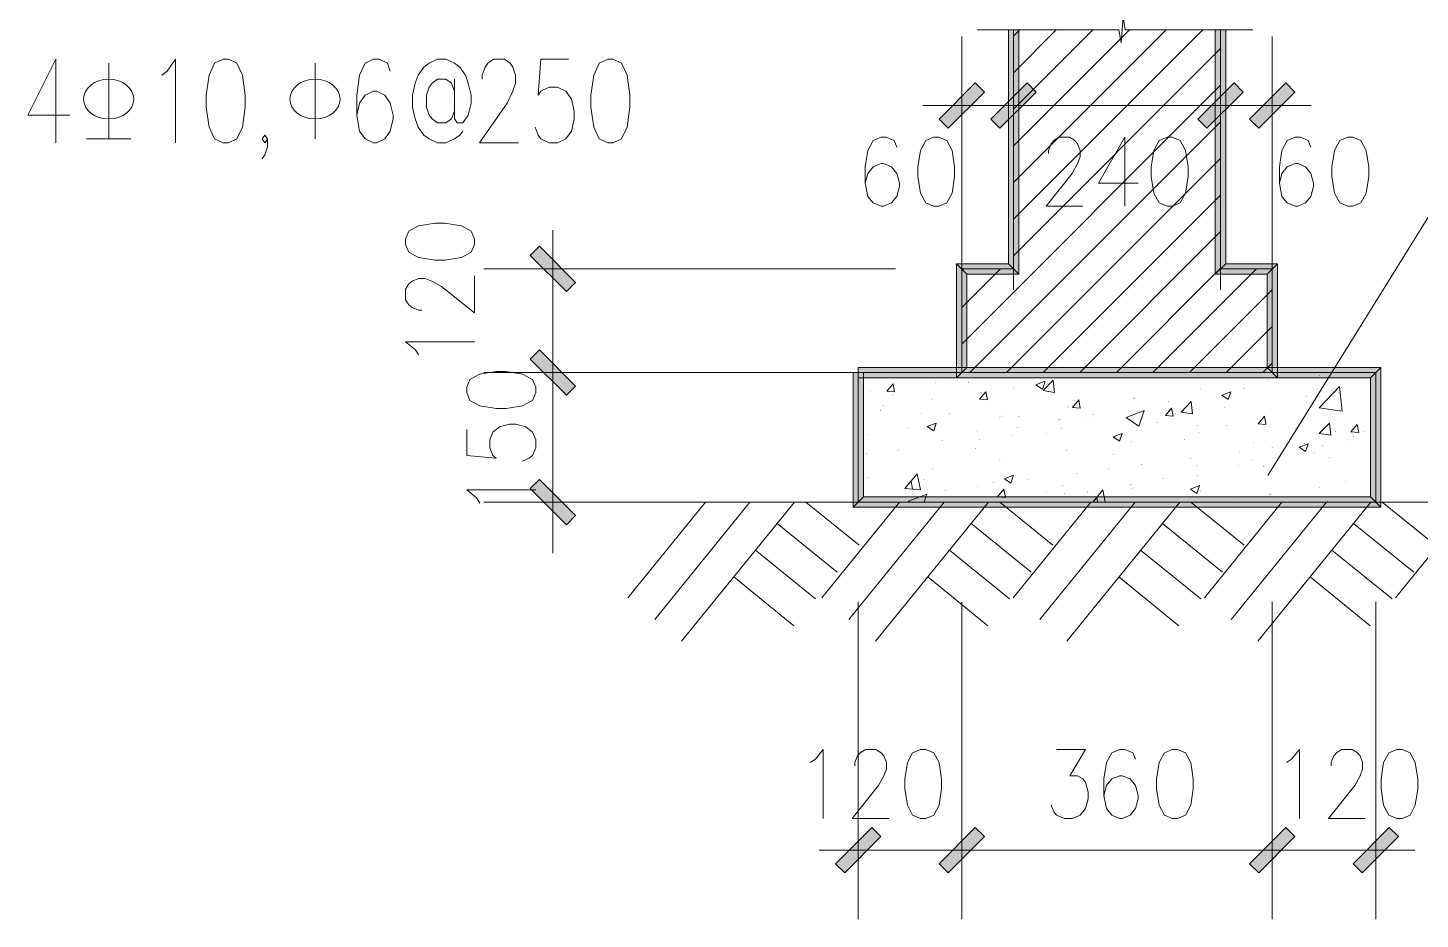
# Model space of a CAD drawing. Header units: millimetres. Extents: x 0 to 414, y 0 to 292.
# Drawn here: x 193.24 to 237.38, y 142.03 to 170.27 of the extents above; entities that cross this region are included whole.
import ezdxf

# ---------------------------------------------------------------- set-up
doc = ezdxf.new("R2010")
doc.units = ezdxf.units.MM

msp = doc.modelspace()

# ---------------------------------------------------------------- hatches: boundary and pattern name
h = msp.add_hatch(color=0)
h.dxf.hatch_style = 2
h.paths.add_polyline_path([(224.324333, 170.21175), (224.652417, 170.21175), (224.652417, 162.468278), (224.324333, 162.799889)])
h = msp.add_hatch(color=0)
h.dxf.hatch_style = 2
h.paths.add_polyline_path([(231.217611, 162.799889), (230.886, 162.468278), (230.886, 170.21175), (231.217611, 170.21175)])
h = msp.add_hatch(color=0)
h.dxf.hatch_style = 2
h.paths.add_polyline_path([(223.276583, 168.532528), (223.565861, 168.239722), (222.415806, 167.093194), (222.126528, 167.382472)])
h = msp.add_hatch(color=0)
h.dxf.hatch_style = 2
h.paths.add_polyline_path([(224.917, 168.532528), (225.206278, 168.239722), (224.056222, 167.093194), (223.766944, 167.382472)])
h = msp.add_hatch(color=0)
h.dxf.hatch_style = 2
h.paths.add_polyline_path([(224.056222, 167.093194), (223.766944, 167.382472), (224.917, 168.532528), (225.206278, 168.239722)])
h = msp.add_hatch(color=0)
h.dxf.hatch_style = 2
h.paths.add_polyline_path([(230.621417, 167.093194), (230.332139, 167.382472), (231.482194, 168.532528), (231.771472, 168.239722)])
h = msp.add_hatch(color=0)
h.dxf.hatch_style = 2
h.paths.add_polyline_path([(231.482194, 168.532528), (231.771472, 168.239722), (230.621417, 167.093194), (230.332139, 167.382472)])
h = msp.add_hatch(color=0)
h.dxf.hatch_style = 2
h.paths.add_polyline_path([(232.265361, 167.093194), (231.972556, 167.382472), (233.122611, 168.532528), (233.411889, 168.239722)])
h = msp.add_hatch(color=0)
h.dxf.hatch_style = 2
h.paths.add_polyline_path([(210.604806, 162.203694), (210.315528, 161.914417), (209.165472, 163.064472), (209.458278, 163.35375)])
h = msp.add_hatch(color=0)
h.dxf.hatch_style = 2
h.paths.add_polyline_path([(224.324333, 162.799889), (224.652417, 162.468278), (223.008472, 162.468278), (222.680389, 162.799889)])
h = msp.add_hatch(color=0)
h.dxf.hatch_style = 2
h.paths.add_polyline_path([(222.680389, 162.799889), (223.008472, 162.468278), (223.008472, 159.515528), (222.680389, 159.187444)])
h = msp.add_hatch(color=0)
h.dxf.hatch_style = 2
h.paths.add_polyline_path([(232.858028, 162.799889), (232.529944, 162.468278), (230.886, 162.468278), (231.217611, 162.799889)])
h = msp.add_hatch(color=0)
h.dxf.hatch_style = 2
h.paths.add_polyline_path([(232.858028, 159.187444), (232.529944, 159.515528), (232.529944, 162.468278), (232.858028, 162.799889)])
h = msp.add_hatch(color=0)
h.dxf.hatch_style = 2
h.paths.add_polyline_path([(209.165472, 159.780111), (209.458278, 160.069389), (210.604806, 158.922861), (210.315528, 158.633583)])
h = msp.add_hatch(color=0)
h.dxf.hatch_style = 2
h.paths.add_polyline_path([(209.165472, 159.780111), (209.458278, 160.069389), (210.604806, 158.922861), (210.315528, 158.633583)])
h = msp.add_hatch(color=0)
h.dxf.hatch_style = 2
h.paths.add_polyline_path([(219.561833, 159.187444), (219.561833, 159.515528), (236.138861, 159.515528), (235.810778, 159.187444)])
h = msp.add_hatch(color=0)
h.dxf.hatch_style = 2
h.paths.add_polyline_path([(222.680389, 159.187444), (223.008472, 159.515528), (232.529944, 159.515528), (232.858028, 159.187444)])
h = msp.add_hatch(color=0)
h.dxf.hatch_style = 2
h.paths.add_polyline_path([(235.810778, 159.187444), (236.138861, 159.515528), (236.138861, 155.084639), (235.810778, 155.412722)])
h = msp.add_hatch(color=0)
h.dxf.hatch_style = 2
h.paths.add_polyline_path([(219.727639, 155.412722), (219.399556, 155.084639), (219.399556, 159.35325), (219.727639, 159.35325)])
h = msp.add_hatch(color=0)
h.dxf.hatch_style = 2
h.paths.add_polyline_path([(222.02775, 159.015642), (222.014697, 159.028694), (222.02775, 159.041747), (222.040803, 159.028694)])
h = msp.add_hatch(color=0)
h.dxf.hatch_style = 2
h.paths.add_polyline_path([(223.050806, 159.033281), (223.037753, 159.046333), (223.050806, 159.059386), (223.063858, 159.046333)])
h = msp.add_hatch(color=0)
h.dxf.hatch_style = 2
h.paths.add_polyline_path([(224.158528, 159.322558), (224.145475, 159.335611), (224.158528, 159.348664), (224.171581, 159.335611)])
h = msp.add_hatch(color=0)
h.dxf.hatch_style = 2
h.paths.add_polyline_path([(225.523778, 158.973308), (225.510725, 158.986361), (225.523778, 158.999414), (225.536831, 158.986361)])
h = msp.add_hatch(color=0)
h.dxf.hatch_style = 2
h.paths.add_polyline_path([(227.079528, 159.177919), (227.066475, 159.190972), (227.079528, 159.204025), (227.092581, 159.190972)])
h = msp.add_hatch(color=0)
h.dxf.hatch_style = 2
h.paths.add_polyline_path([(232.522889, 159.107364), (232.509836, 159.120417), (232.522889, 159.133469), (232.535942, 159.120417)])
h = msp.add_hatch(color=0)
h.dxf.hatch_style = 2
h.paths.add_polyline_path([(232.522889, 159.107364), (232.509836, 159.120417), (232.522889, 159.133469), (232.535942, 159.120417)])
h = msp.add_hatch(color=0)
h.dxf.hatch_style = 2
h.paths.add_polyline_path([(234.191528, 159.241419), (234.178475, 159.254472), (234.191528, 159.267525), (234.204581, 159.254472)])
h = msp.add_hatch(color=0)
h.dxf.hatch_style = 2
h.paths.add_polyline_path([(219.953417, 158.754586), (219.940364, 158.767639), (219.953417, 158.780692), (219.966469, 158.767639)])
h = msp.add_hatch(color=0)
h.dxf.hatch_style = 2
h.paths.add_polyline_path([(220.658972, 158.624058), (220.645919, 158.637111), (220.658972, 158.650164), (220.672025, 158.637111)])
h = msp.add_hatch(color=0)
h.dxf.hatch_style = 2
h.paths.add_polyline_path([(221.907806, 158.497058), (221.894753, 158.510111), (221.907806, 158.523164), (221.920858, 158.510111)])
h = msp.add_hatch(color=0)
h.dxf.hatch_style = 2
h.paths.add_polyline_path([(223.460028, 158.701669), (223.446975, 158.714722), (223.460028, 158.727775), (223.473081, 158.714722)])
h = msp.add_hatch(color=0)
h.dxf.hatch_style = 2
h.paths.add_polyline_path([(224.497194, 158.839253), (224.484142, 158.852306), (224.497194, 158.865358), (224.510247, 158.852306)])
h = msp.add_hatch(color=0)
h.dxf.hatch_style = 2
h.paths.add_polyline_path([(228.286028, 158.507642), (228.272975, 158.520694), (228.286028, 158.533747), (228.299081, 158.520694)])
h = msp.add_hatch(color=0)
h.dxf.hatch_style = 2
h.paths.add_polyline_path([(228.310722, 158.528808), (228.297669, 158.541861), (228.310722, 158.554914), (228.323775, 158.541861)])
h = msp.add_hatch(color=0)
h.dxf.hatch_style = 2
h.paths.add_polyline_path([(230.416806, 158.818086), (230.403753, 158.831139), (230.416806, 158.844192), (230.429858, 158.831139)])
h = msp.add_hatch(color=0)
h.dxf.hatch_style = 2
h.paths.add_polyline_path([(231.796167, 158.828669), (231.783114, 158.841722), (231.796167, 158.854775), (231.809219, 158.841722)])
h = msp.add_hatch(color=0)
h.dxf.hatch_style = 2
h.paths.add_polyline_path([(233.764667, 158.581725), (233.751614, 158.594778), (233.764667, 158.607831), (233.777719, 158.594778)])
h = msp.add_hatch(color=0)
h.dxf.hatch_style = 2
h.paths.add_polyline_path([(234.79125, 158.719308), (234.778197, 158.732361), (234.79125, 158.745414), (234.804303, 158.732361)])
h = msp.add_hatch(color=0)
h.dxf.hatch_style = 2
h.paths.add_polyline_path([(220.277972, 158.130169), (220.264919, 158.143222), (220.277972, 158.156275), (220.291025, 158.143222)])
h = msp.add_hatch(color=0)
h.dxf.hatch_style = 2
h.paths.add_polyline_path([(220.352056, 158.292447), (220.339003, 158.3055), (220.352056, 158.318553), (220.365108, 158.3055)])
h = msp.add_hatch(color=0)
h.dxf.hatch_style = 2
h.paths.add_polyline_path([(220.352056, 158.292447), (220.339003, 158.3055), (220.352056, 158.318553), (220.365108, 158.3055)])
h = msp.add_hatch(color=0)
h.dxf.hatch_style = 2
h.paths.add_polyline_path([(221.555028, 158.038447), (221.541975, 158.0515), (221.555028, 158.064553), (221.568081, 158.0515)])
h = msp.add_hatch(color=0)
h.dxf.hatch_style = 2
h.paths.add_polyline_path([(222.468722, 158.038447), (222.455669, 158.0515), (222.468722, 158.064553), (222.481775, 158.0515)])
h = msp.add_hatch(color=0)
h.dxf.hatch_style = 2
h.paths.add_polyline_path([(226.215222, 158.246586), (226.202169, 158.259639), (226.215222, 158.272692), (226.228275, 158.259639)])
h = msp.add_hatch(color=0)
h.dxf.hatch_style = 2
h.paths.add_polyline_path([(227.0125, 158.006697), (226.999447, 158.01975), (227.0125, 158.032803), (227.025553, 158.01975)])
h = msp.add_hatch(color=0)
h.dxf.hatch_style = 2
h.paths.add_polyline_path([(229.404333, 158.419447), (229.391281, 158.4325), (229.404333, 158.445553), (229.417386, 158.4325)])
h = msp.add_hatch(color=0)
h.dxf.hatch_style = 2
h.paths.add_polyline_path([(229.619528, 158.038447), (229.606475, 158.0515), (229.619528, 158.064553), (229.632581, 158.0515)])
h = msp.add_hatch(color=0)
h.dxf.hatch_style = 2
h.paths.add_polyline_path([(231.17175, 158.243058), (231.158697, 158.256111), (231.17175, 158.269164), (231.184803, 158.256111)])
h = msp.add_hatch(color=0)
h.dxf.hatch_style = 2
h.paths.add_polyline_path([(221.145806, 157.579836), (221.132753, 157.592889), (221.145806, 157.605942), (221.158858, 157.592889)])
h = msp.add_hatch(color=0)
h.dxf.hatch_style = 2
h.paths.add_polyline_path([(221.974833, 157.650392), (221.961781, 157.663444), (221.974833, 157.676497), (221.987886, 157.663444)])
h = msp.add_hatch(color=0)
h.dxf.hatch_style = 2
h.paths.add_polyline_path([(224.049167, 157.911447), (224.036114, 157.9245), (224.049167, 157.937553), (224.062219, 157.9245)])
h = msp.add_hatch(color=0)
h.dxf.hatch_style = 2
h.paths.add_polyline_path([(224.109139, 157.957308), (224.096086, 157.970361), (224.109139, 157.983414), (224.122192, 157.970361)])
h = msp.add_hatch(color=0)
h.dxf.hatch_style = 2
h.paths.add_polyline_path([(224.617139, 157.597475), (224.604086, 157.610528), (224.617139, 157.623581), (224.630192, 157.610528)])
h = msp.add_hatch(color=0)
h.dxf.hatch_style = 2
h.paths.add_polyline_path([(224.659472, 157.946725), (224.646419, 157.959778), (224.659472, 157.972831), (224.672525, 157.959778)])
h = msp.add_hatch(color=0)
h.dxf.hatch_style = 2
h.paths.add_polyline_path([(225.936528, 157.851475), (225.923475, 157.864528), (225.936528, 157.877581), (225.949581, 157.864528)])
h = msp.add_hatch(color=0)
h.dxf.hatch_style = 2
h.paths.add_polyline_path([(226.850222, 157.851475), (226.837169, 157.864528), (226.850222, 157.877581), (226.863275, 157.864528)])
h = msp.add_hatch(color=0)
h.dxf.hatch_style = 2
h.paths.add_polyline_path([(228.589417, 157.900864), (228.576364, 157.913917), (228.589417, 157.926969), (228.602469, 157.913917)])
h = msp.add_hatch(color=0)
h.dxf.hatch_style = 2
h.paths.add_polyline_path([(229.040972, 157.759753), (229.027919, 157.772806), (229.040972, 157.785858), (229.054025, 157.772806)])
h = msp.add_hatch(color=0)
h.dxf.hatch_style = 2
h.paths.add_polyline_path([(230.3145, 157.668031), (230.301447, 157.681083), (230.3145, 157.694136), (230.327553, 157.681083)])
h = msp.add_hatch(color=0)
h.dxf.hatch_style = 2
h.paths.add_polyline_path([(231.231722, 157.668031), (231.218669, 157.681083), (231.231722, 157.694136), (231.244775, 157.681083)])
h = msp.add_hatch(color=0)
h.dxf.hatch_style = 2
h.paths.add_polyline_path([(232.4735, 157.738586), (232.460447, 157.751639), (232.4735, 157.764692), (232.486553, 157.751639)])
h = msp.add_hatch(color=0)
h.dxf.hatch_style = 2
h.paths.add_polyline_path([(233.422472, 157.576308), (233.409419, 157.589361), (233.422472, 157.602414), (233.435525, 157.589361)])
h = msp.add_hatch(color=0)
h.dxf.hatch_style = 2
h.paths.add_polyline_path([(234.547833, 158.003169), (234.534781, 158.016222), (234.547833, 158.029275), (234.560886, 158.016222)])
h = msp.add_hatch(color=0)
h.dxf.hatch_style = 2
h.paths.add_polyline_path([(219.904028, 157.385808), (219.890975, 157.398861), (219.904028, 157.411914), (219.917081, 157.398861)])
h = msp.add_hatch(color=0)
h.dxf.hatch_style = 2
h.paths.add_polyline_path([(219.904028, 157.385808), (219.890975, 157.398861), (219.904028, 157.411914), (219.917081, 157.398861)])
h = msp.add_hatch(color=0)
h.dxf.hatch_style = 2
h.paths.add_polyline_path([(222.225306, 157.188253), (222.212253, 157.201306), (222.225306, 157.214358), (222.238358, 157.201306)])
h = msp.add_hatch(color=0)
h.dxf.hatch_style = 2
h.paths.add_polyline_path([(223.333028, 157.488114), (223.319975, 157.501167), (223.333028, 157.514219), (223.346081, 157.501167)])
h = msp.add_hatch(color=0)
h.dxf.hatch_style = 2
h.paths.add_polyline_path([(223.417694, 157.220003), (223.404642, 157.233056), (223.417694, 157.246108), (223.430747, 157.233056)])
h = msp.add_hatch(color=0)
h.dxf.hatch_style = 2
h.paths.add_polyline_path([(224.444278, 157.357586), (224.431225, 157.370639), (224.444278, 157.383692), (224.457331, 157.370639)])
h = msp.add_hatch(color=0)
h.dxf.hatch_style = 2
h.paths.add_polyline_path([(225.523778, 157.392864), (225.510725, 157.405917), (225.523778, 157.418969), (225.536831, 157.405917)])
h = msp.add_hatch(color=0)
h.dxf.hatch_style = 2
h.paths.add_polyline_path([(226.000028, 157.562197), (225.986975, 157.57525), (226.000028, 157.588303), (226.013081, 157.57525)])
h = msp.add_hatch(color=0)
h.dxf.hatch_style = 2
h.paths.add_polyline_path([(227.714528, 157.301142), (227.701475, 157.314194), (227.714528, 157.327247), (227.727581, 157.314194)])
h = msp.add_hatch(color=0)
h.dxf.hatch_style = 2
h.paths.add_polyline_path([(228.236639, 157.142392), (228.223586, 157.155444), (228.236639, 157.168497), (228.249692, 157.155444)])
h = msp.add_hatch(color=0)
h.dxf.hatch_style = 2
h.paths.add_polyline_path([(229.905278, 157.209419), (229.892225, 157.222472), (229.905278, 157.235525), (229.918331, 157.222472)])
h = msp.add_hatch(color=0)
h.dxf.hatch_style = 2
h.paths.add_polyline_path([(230.367417, 157.449308), (230.354364, 157.462361), (230.367417, 157.475414), (230.380469, 157.462361)])
h = msp.add_hatch(color=0)
h.dxf.hatch_style = 2
h.paths.add_polyline_path([(234.696, 157.481058), (234.682947, 157.494111), (234.696, 157.507164), (234.709053, 157.494111)])
h = msp.add_hatch(color=0)
h.dxf.hatch_style = 2
h.paths.add_polyline_path([(235.087583, 157.202364), (235.074531, 157.215417), (235.087583, 157.228469), (235.100636, 157.215417)])
h = msp.add_hatch(color=0)
h.dxf.hatch_style = 2
h.paths.add_polyline_path([(235.263972, 157.304669), (235.250919, 157.317722), (235.263972, 157.330775), (235.277025, 157.317722)])
h = msp.add_hatch(color=0)
h.dxf.hatch_style = 2
h.paths.add_polyline_path([(235.609694, 157.481058), (235.596642, 157.494111), (235.609694, 157.507164), (235.622747, 157.494111)])
h = msp.add_hatch(color=0)
h.dxf.hatch_style = 2
h.paths.add_polyline_path([(219.833472, 156.775503), (219.820419, 156.788556), (219.833472, 156.801608), (219.846525, 156.788556)])
h = msp.add_hatch(color=0)
h.dxf.hatch_style = 2
h.paths.add_polyline_path([(220.828306, 156.881336), (220.815253, 156.894389), (220.828306, 156.907442), (220.841358, 156.894389)])
h = msp.add_hatch(color=0)
h.dxf.hatch_style = 2
h.paths.add_polyline_path([(223.283639, 156.934253), (223.270586, 156.947306), (223.283639, 156.960358), (223.296692, 156.947306)])
h = msp.add_hatch(color=0)
h.dxf.hatch_style = 2
h.paths.add_polyline_path([(226.165833, 156.881336), (226.152781, 156.894389), (226.165833, 156.907442), (226.178886, 156.894389)])
h = msp.add_hatch(color=0)
h.dxf.hatch_style = 2
h.paths.add_polyline_path([(227.665139, 156.750808), (227.652086, 156.763861), (227.665139, 156.776914), (227.678192, 156.763861)])
h = msp.add_hatch(color=0)
h.dxf.hatch_style = 2
h.paths.add_polyline_path([(231.648, 156.828419), (231.634947, 156.841472), (231.648, 156.854525), (231.661053, 156.841472)])
h = msp.add_hatch(color=0)
h.dxf.hatch_style = 2
h.paths.add_polyline_path([(232.096028, 157.117697), (232.082975, 157.13075), (232.096028, 157.143803), (232.109081, 157.13075)])
h = msp.add_hatch(color=0)
h.dxf.hatch_style = 2
h.paths.add_polyline_path([(232.685167, 156.966003), (232.672114, 156.979056), (232.685167, 156.992108), (232.698219, 156.979056)])
h = msp.add_hatch(color=0)
h.dxf.hatch_style = 2
h.paths.add_polyline_path([(233.71175, 157.100058), (233.698697, 157.113111), (233.71175, 157.126164), (233.724803, 157.113111)])
h = msp.add_hatch(color=0)
h.dxf.hatch_style = 2
h.paths.add_polyline_path([(234.018667, 156.793142), (234.005614, 156.806194), (234.018667, 156.819247), (234.031719, 156.806194)])
h = msp.add_hatch(color=0)
h.dxf.hatch_style = 2
h.paths.add_polyline_path([(234.286778, 157.022447), (234.273725, 157.0355), (234.286778, 157.048553), (234.299831, 157.0355)])
h = msp.add_hatch(color=0)
h.dxf.hatch_style = 2
h.paths.add_polyline_path([(221.925444, 156.285142), (221.912392, 156.298194), (221.925444, 156.311247), (221.938497, 156.298194)])
h = msp.add_hatch(color=0)
h.dxf.hatch_style = 2
h.paths.add_polyline_path([(224.056222, 156.592058), (224.043169, 156.605111), (224.056222, 156.618164), (224.069275, 156.605111)])
h = msp.add_hatch(color=0)
h.dxf.hatch_style = 2
h.paths.add_polyline_path([(227.509917, 156.285142), (227.496864, 156.298194), (227.509917, 156.311247), (227.522969, 156.298194)])
h = msp.add_hatch(color=0)
h.dxf.hatch_style = 2
h.paths.add_polyline_path([(228.540028, 156.419197), (228.526975, 156.43225), (228.540028, 156.445303), (228.553081, 156.43225)])
h = msp.add_hatch(color=0)
h.dxf.hatch_style = 2
h.paths.add_polyline_path([(228.540028, 156.419197), (228.526975, 156.43225), (228.540028, 156.445303), (228.553081, 156.43225)])
h = msp.add_hatch(color=0)
h.dxf.hatch_style = 2
h.paths.add_polyline_path([(230.09225, 156.623808), (230.079197, 156.636861), (230.09225, 156.649914), (230.105303, 156.636861)])
h = msp.add_hatch(color=0)
h.dxf.hatch_style = 2
h.paths.add_polyline_path([(230.303917, 156.380392), (230.290864, 156.393444), (230.303917, 156.406497), (230.316969, 156.393444)])
h = msp.add_hatch(color=0)
h.dxf.hatch_style = 2
h.paths.add_polyline_path([(231.626833, 156.380392), (231.613781, 156.393444), (231.626833, 156.406497), (231.639886, 156.393444)])
h = msp.add_hatch(color=0)
h.dxf.hatch_style = 2
h.paths.add_polyline_path([(232.046639, 156.563836), (232.033586, 156.576889), (232.046639, 156.589942), (232.059692, 156.576889)])
h = msp.add_hatch(color=0)
h.dxf.hatch_style = 2
h.paths.add_polyline_path([(232.424111, 156.373336), (232.411058, 156.386389), (232.424111, 156.399442), (232.437164, 156.386389)])
h = msp.add_hatch(color=0)
h.dxf.hatch_style = 2
h.paths.add_polyline_path([(232.424111, 156.373336), (232.411058, 156.386389), (232.424111, 156.399442), (232.437164, 156.386389)])
h = msp.add_hatch(color=0)
h.dxf.hatch_style = 2
h.paths.add_polyline_path([(234.498444, 156.637919), (234.485392, 156.650972), (234.498444, 156.664025), (234.511497, 156.650972)])
h = msp.add_hatch(color=0)
h.dxf.hatch_style = 2
h.paths.add_polyline_path([(210.604806, 154.820056), (210.315528, 154.52725), (209.165472, 155.677306), (209.458278, 155.966583)])
h = msp.add_hatch(color=0)
h.dxf.hatch_style = 2
h.paths.add_polyline_path([(219.854639, 156.020558), (219.841586, 156.033611), (219.854639, 156.046664), (219.867692, 156.033611)])
h = msp.add_hatch(color=0)
h.dxf.hatch_style = 2
h.paths.add_polyline_path([(221.653806, 155.953531), (221.640753, 155.966583), (221.653806, 155.979636), (221.666858, 155.966583)])
h = msp.add_hatch(color=0)
h.dxf.hatch_style = 2
h.paths.add_polyline_path([(223.844556, 155.858281), (223.831503, 155.871333), (223.844556, 155.884386), (223.857608, 155.871333)])
h = msp.add_hatch(color=0)
h.dxf.hatch_style = 2
h.paths.add_polyline_path([(224.920528, 155.942947), (224.907475, 155.956), (224.920528, 155.969053), (224.933581, 155.956)])
h = msp.add_hatch(color=0)
h.dxf.hatch_style = 2
h.paths.add_polyline_path([(226.483333, 156.147558), (226.470281, 156.160611), (226.483333, 156.173664), (226.496386, 156.160611)])
h = msp.add_hatch(color=0)
h.dxf.hatch_style = 2
h.paths.add_polyline_path([(229.235, 155.971169), (229.221947, 155.984222), (229.235, 155.997275), (229.248053, 155.984222)])
h = msp.add_hatch(color=0)
h.dxf.hatch_style = 2
h.paths.add_polyline_path([(230.318028, 156.084058), (230.304975, 156.097111), (230.318028, 156.110164), (230.331081, 156.097111)])
h = msp.add_hatch(color=0)
h.dxf.hatch_style = 2
h.paths.add_polyline_path([(235.002917, 155.890031), (234.989864, 155.903083), (235.002917, 155.916136), (235.015969, 155.903083)])
h = msp.add_hatch(color=0)
h.dxf.hatch_style = 2
h.paths.add_polyline_path([(235.810778, 155.412722), (236.138861, 155.084639), (219.399556, 155.084639), (219.727639, 155.412722)])
h = msp.add_hatch(color=0)
h.dxf.hatch_style = 2
h.paths.add_polyline_path([(221.301028, 155.466697), (221.287975, 155.47975), (221.301028, 155.492803), (221.314081, 155.47975)])
h = msp.add_hatch(color=0)
h.dxf.hatch_style = 2
h.paths.add_polyline_path([(222.338194, 155.604281), (222.325142, 155.617333), (222.338194, 155.630386), (222.351247, 155.617333)])
h = msp.add_hatch(color=0)
h.dxf.hatch_style = 2
h.paths.add_polyline_path([(223.364778, 155.738336), (223.351725, 155.751389), (223.364778, 155.764442), (223.377831, 155.751389)])
h = msp.add_hatch(color=0)
h.dxf.hatch_style = 2
h.paths.add_polyline_path([(225.516722, 155.558419), (225.503669, 155.571472), (225.516722, 155.584525), (225.529775, 155.571472)])
h = msp.add_hatch(color=0)
h.dxf.hatch_style = 2
h.paths.add_polyline_path([(226.035306, 155.766558), (226.022253, 155.779611), (226.035306, 155.792664), (226.048358, 155.779611)])
h = msp.add_hatch(color=0)
h.dxf.hatch_style = 2
h.paths.add_polyline_path([(226.112917, 155.516086), (226.099864, 155.529139), (226.112917, 155.542192), (226.125969, 155.529139)])
h = msp.add_hatch(color=0)
h.dxf.hatch_style = 2
h.paths.add_polyline_path([(226.843167, 155.558419), (226.830114, 155.571472), (226.843167, 155.584525), (226.856219, 155.571472)])
h = msp.add_hatch(color=0)
h.dxf.hatch_style = 2
h.paths.add_polyline_path([(228.18725, 155.777142), (228.174197, 155.790194), (228.18725, 155.803247), (228.200303, 155.790194)])
h = msp.add_hatch(color=0)
h.dxf.hatch_style = 2
h.paths.add_polyline_path([(228.211944, 155.794781), (228.198892, 155.807833), (228.211944, 155.820886), (228.224997, 155.807833)])
h = msp.add_hatch(color=0)
h.dxf.hatch_style = 2
h.paths.add_polyline_path([(228.222528, 155.674836), (228.209475, 155.687889), (228.222528, 155.700942), (228.235581, 155.687889)])
h = msp.add_hatch(color=0)
h.dxf.hatch_style = 2
h.paths.add_polyline_path([(230.413278, 155.583114), (230.400225, 155.596167), (230.413278, 155.609219), (230.426331, 155.596167)])
h = msp.add_hatch(color=0)
h.dxf.hatch_style = 2
h.paths.add_polyline_path([(232.604028, 155.487864), (232.590975, 155.500917), (232.604028, 155.513969), (232.617081, 155.500917)])
h = msp.add_hatch(color=0)
h.dxf.hatch_style = 2
h.paths.add_polyline_path([(232.611083, 155.480808), (232.598031, 155.493861), (232.611083, 155.506914), (232.624136, 155.493861)])
h = msp.add_hatch(color=0)
h.dxf.hatch_style = 2
h.paths.add_polyline_path([(232.63225, 155.480808), (232.619197, 155.493861), (232.63225, 155.506914), (232.645303, 155.493861)])
h = msp.add_hatch(color=0)
h.dxf.hatch_style = 2
h.paths.add_polyline_path([(234.184472, 155.685419), (234.171419, 155.698472), (234.184472, 155.711525), (234.197525, 155.698472)])
h = msp.add_hatch(color=0)
h.dxf.hatch_style = 2
h.paths.add_polyline_path([(234.794778, 155.396142), (234.781725, 155.409194), (234.794778, 155.422247), (234.807831, 155.409194)])
h = msp.add_hatch(color=0)
h.dxf.hatch_style = 2
h.paths.add_polyline_path([(219.748806, 155.262086), (219.735753, 155.275139), (219.748806, 155.288192), (219.761858, 155.275139)])
h = msp.add_hatch(color=0)
h.dxf.hatch_style = 2
h.paths.add_polyline_path([(231.605667, 155.346753), (231.592614, 155.359806), (231.605667, 155.372858), (231.618719, 155.359806)])
h = msp.add_hatch(color=0)
h.dxf.hatch_style = 2
h.paths.add_polyline_path([(234.449056, 155.269142), (234.436003, 155.282194), (234.449056, 155.295247), (234.462108, 155.282194)])
h = msp.add_hatch(color=0)
h.dxf.hatch_style = 2
h.paths.add_polyline_path([(219.992222, 144.93875), (220.2815, 144.649472), (219.134972, 143.499417), (218.842167, 143.788694)])
h = msp.add_hatch(color=0)
h.dxf.hatch_style = 2
h.paths.add_polyline_path([(223.276583, 144.93875), (223.565861, 144.649472), (222.415806, 143.499417), (222.126528, 143.788694)])
h = msp.add_hatch(color=0)
h.dxf.hatch_style = 2
h.paths.add_polyline_path([(222.415806, 143.499417), (222.126528, 143.788694), (223.276583, 144.93875), (223.565861, 144.649472)])
h = msp.add_hatch(color=0)
h.dxf.hatch_style = 2
h.paths.add_polyline_path([(232.265361, 143.499417), (231.972556, 143.788694), (233.122611, 144.93875), (233.411889, 144.649472)])
h = msp.add_hatch(color=0)
h.dxf.hatch_style = 2
h.paths.add_polyline_path([(233.122611, 144.93875), (233.411889, 144.649472), (232.265361, 143.499417), (231.972556, 143.788694)])
h = msp.add_hatch(color=0)
h.dxf.hatch_style = 2
h.paths.add_polyline_path([(235.546194, 143.499417), (235.256917, 143.788694), (236.403444, 144.93875), (236.69625, 144.649472)])

# ---------------------------------------------------------------- linework, layer by layer
at = {"color": 0, "lineweight": 0}
for points in [[(232.074861, 170.21175), (228.032028, 170.21175), (227.965, 170.6245), (227.897972, 169.802528), (227.827417, 170.21175), (223.350667, 170.21175)], [(222.846194, 161.967333), (222.846194, 170.000083)], [(224.486611, 170.21175), (224.486611, 162.634083)], [(224.486611, 164.211), (230.487361, 170.21175)], [(224.486611, 165.371639), (229.326722, 170.21175)], [(224.486611, 166.532278), (228.166083, 170.21175)], [(224.486611, 167.692917), (227.005444, 170.21175)], [(224.486611, 168.853556), (225.844806, 170.21175)], [(224.486611, 170.014194), (224.684167, 170.21175)], [(224.486611, 161.967333), (224.486611, 170.000083)], [(224.486611, 161.967333), (224.486611, 170.000083)], [(231.051806, 170.21175), (231.051806, 162.634083)], [(231.051806, 161.967333), (231.051806, 170.000083)], [(231.051806, 161.967333), (231.051806, 170.000083)], [(232.692222, 161.967333), (232.692222, 170.000083)], [(224.486611, 163.050361), (231.051806, 169.615556)], [(194.123028, 169.276889), (193.237556, 167.509472), (194.564, 167.509472)], [(194.123028, 169.276889), (194.123028, 166.627528)], [(195.80225, 169.153417), (195.80225, 166.754528)], [(197.481472, 168.772417), (197.657861, 168.899417), (197.922444, 169.276889), (197.922444, 166.627528)], [(202.34275, 169.153417), (202.34275, 166.754528)], [(204.727528, 168.899417), (204.639333, 169.153417), (204.37475, 169.276889), (204.198361, 169.276889), (203.93025, 169.153417), (203.753861, 168.772417), (203.665667, 168.140944), (203.665667, 167.509472), (203.753861, 167.005), (203.93025, 166.754528), (204.198361, 166.627528), (204.286556, 166.627528), (204.551139, 166.754528), (204.727528, 167.005), (204.815722, 167.386), (204.815722, 167.509472), (204.727528, 167.890472), (204.551139, 168.140944), (204.286556, 168.267944), (204.198361, 168.267944), (203.93025, 168.140944), (203.753861, 167.890472), (203.665667, 167.509472)], [(206.759528, 168.645417), (206.759528, 167.386), (206.847722, 167.259), (207.024111, 167.259), (207.2005, 167.509472), (207.288694, 167.890472), (207.288694, 168.140944), (207.2005, 168.521944), (207.112306, 168.772417), (206.935917, 169.026417), (206.759528, 169.153417), (206.494944, 169.276889), (206.230361, 169.276889), (205.965778, 169.153417), (205.789389, 169.026417), (205.609472, 168.772417), (205.521278, 168.521944), (205.433083, 168.140944), (205.433083, 167.763472), (205.521278, 167.386), (205.609472, 167.132), (205.789389, 166.878), (205.965778, 166.754528), (206.230361, 166.627528), (206.494944, 166.627528), (206.759528, 166.754528), (206.935917, 166.878), (207.024111, 167.005)], [(207.645, 168.645417), (207.645, 168.772417), (207.733194, 169.026417), (207.821389, 169.153417), (207.997778, 169.276889), (208.350556, 169.276889), (208.526944, 169.153417), (208.615139, 169.026417), (208.703333, 168.772417), (208.703333, 168.521944), (208.615139, 168.267944), (208.43875, 167.890472), (207.556806, 166.627528), (208.791528, 166.627528)], [(210.382556, 169.276889), (209.500611, 169.276889), (209.412417, 168.140944), (209.500611, 168.267944), (209.765194, 168.394944), (210.029778, 168.394944), (210.294361, 168.267944), (210.47075, 168.013944), (210.558944, 167.636472), (210.558944, 167.386), (210.47075, 167.005), (210.294361, 166.754528), (210.029778, 166.627528), (209.765194, 166.627528), (209.500611, 166.754528), (209.412417, 166.878), (209.324222, 167.132)], [(232.547583, 156.090056), (240.809639, 169.379194), (263.306278, 169.379194)], [(206.759528, 168.267944), (206.671333, 168.521944), (206.494944, 168.645417), (206.230361, 168.645417), (206.053972, 168.521944), (205.965778, 168.394944), (205.877583, 168.140944), (205.877583, 167.763472), (205.965778, 167.509472), (206.053972, 167.386), (206.230361, 167.259), (206.494944, 167.259), (206.671333, 167.386), (206.759528, 167.636472)], [(222.846194, 160.249306), (231.051806, 168.454917)], [(224.077389, 167.812861), (221.615, 167.812861)], [(222.85325, 167.812861), (224.479556, 167.812861)], [(225.717806, 167.812861), (223.255417, 167.812861)], [(223.255417, 167.812861), (225.717806, 167.812861)], [(231.04475, 167.812861), (224.493667, 167.812861)], [(229.820611, 167.812861), (232.283, 167.812861)], [(232.283, 167.812861), (229.820611, 167.812861)], [(232.685167, 167.812861), (231.058861, 167.812861)], [(231.461028, 167.812861), (233.923417, 167.812861)], [(200.839917, 166.754528), (200.751722, 166.627528), (200.663528, 166.754528), (200.751722, 166.878), (200.839917, 166.754528), (200.839917, 166.500528), (200.751722, 166.246528), (200.663528, 166.123056)], [(223.10725, 159.35325), (231.051806, 167.294278)], [(195.093167, 166.754528), (196.507806, 166.754528)], [(220.785972, 166.497), (220.704833, 166.705139), (220.454361, 166.807444), (220.288556, 166.807444), (220.038083, 166.705139), (219.872278, 166.391167), (219.787611, 165.869056), (219.787611, 165.350472), (219.872278, 164.934194), (220.038083, 164.726056), (220.288556, 164.620222), (220.369694, 164.620222), (220.620167, 164.726056), (220.785972, 164.934194), (220.870639, 165.244639), (220.870639, 165.350472), (220.785972, 165.660917), (220.620167, 165.869056), (220.369694, 165.974889), (220.288556, 165.974889), (220.038083, 165.869056), (219.872278, 165.660917), (219.787611, 165.350472)], [(225.601389, 166.288861), (225.601389, 166.391167), (225.686056, 166.599306), (225.767194, 166.705139), (225.936528, 166.807444), (226.268139, 166.807444), (226.433944, 166.705139), (226.518611, 166.599306), (226.603278, 166.391167), (226.603278, 166.183028), (226.518611, 165.974889), (226.352806, 165.660917), (225.52025, 164.620222), (226.684417, 164.620222)], [(228.017917, 166.807444), (227.185361, 165.350472), (228.437722, 165.350472)], [(228.017917, 166.807444), (228.017917, 164.620222)], [(233.916361, 166.497), (233.835222, 166.705139), (233.58475, 166.807444), (233.418944, 166.807444), (233.168472, 166.705139), (232.999139, 166.391167), (232.918, 165.869056), (232.918, 165.350472), (232.999139, 164.934194), (233.168472, 164.726056), (233.418944, 164.620222), (233.500083, 164.620222), (233.750556, 164.726056), (233.916361, 164.934194), (234.001028, 165.244639), (234.001028, 165.350472), (233.916361, 165.660917), (233.750556, 165.869056), (233.500083, 165.974889), (233.418944, 165.974889), (233.168472, 165.869056), (232.999139, 165.660917), (232.918, 165.350472)], [(224.267889, 159.35325), (231.051806, 166.133639)], [(225.428528, 159.35325), (231.051806, 164.973)], [(209.885139, 161.402889), (209.885139, 163.865278)], [(226.589167, 159.35325), (231.051806, 163.815889)], [(209.885139, 163.703), (209.885139, 153.627667)], [(220.743639, 162.634083), (207.697917, 162.634083)], [(209.885139, 159.360306), (209.885139, 162.627028)], [(222.846194, 162.634083), (222.846194, 159.35325)], [(222.846194, 162.634083), (224.486611, 162.634083)], [(222.846194, 161.409944), (224.070333, 162.634083)], [(222.846194, 162.570583), (222.909694, 162.634083)], [(227.749806, 159.35325), (231.051806, 162.65525)], [(228.910444, 159.35325), (232.191278, 162.634083)], [(231.051806, 162.634083), (232.692222, 162.634083)], [(232.692222, 162.634083), (232.692222, 159.35325)], [(205.732944, 161.328806), (205.627111, 161.328806), (205.418972, 161.409944), (205.316667, 161.494611), (205.210833, 161.660417), (205.210833, 161.995556), (205.316667, 162.161361), (205.418972, 162.246028), (205.627111, 162.327167), (205.83525, 162.327167), (206.043389, 162.246028), (206.357361, 162.076694), (207.398056, 161.244139), (207.398056, 162.411833)], [(230.071083, 159.35325), (232.692222, 161.974389)], [(231.231722, 159.35325), (232.692222, 160.81375)], [(205.627111, 159.910639), (205.524806, 160.076444), (205.210833, 160.326917), (207.398056, 160.326917)], [(209.885139, 160.580917), (209.885139, 158.122056)], [(209.885139, 160.580917), (209.885139, 158.122056)], [(232.392361, 159.35325), (232.692222, 159.653111)], [(220.743639, 159.35325), (207.697917, 159.35325)], [(220.743639, 159.35325), (207.697917, 159.35325)], [(219.561833, 159.35325), (219.561833, 155.246917)], [(219.561833, 159.3215), (219.572417, 159.35325)], [(219.561833, 159.35325), (235.976583, 159.35325)], [(220.472, 158.760583), (220.669556, 158.996944)], [(220.718944, 158.739417), (220.669556, 158.996944)], [(225.199222, 158.961667), (225.484972, 159.074556)], [(225.199222, 158.961667), (225.403833, 158.824083)], [(225.403833, 158.824083), (225.4885, 159.071028)], [(225.425, 158.778222), (225.7425, 159.109833)], [(225.788361, 158.721778), (225.7425, 159.109833)], [(235.976583, 159.35325), (235.976583, 155.246917)], [(220.472, 158.760583), (220.718944, 158.739417)], [(223.414167, 158.503056), (223.611722, 158.739417)], [(223.414167, 158.503056), (223.661111, 158.481889)], [(223.661111, 158.481889), (223.611722, 158.739417)], [(225.425, 158.778222), (225.788361, 158.721778)], [(226.356333, 158.245528), (226.557417, 158.481889)], [(226.603278, 158.224361), (226.557417, 158.481889)], [(231.097667, 158.633583), (231.383417, 158.742944)], [(231.097667, 158.633583), (231.29875, 158.496)], [(231.29875, 158.496), (231.383417, 158.742944)], [(234.180944, 158.238472), (234.819472, 158.905222)], [(234.911194, 158.125583), (234.819472, 158.905222)], [(226.356333, 158.245528), (226.603278, 158.224361)], [(228.06025, 157.9245), (228.63175, 158.14675)], [(228.465944, 157.649333), (228.63175, 158.14675)], [(229.302028, 157.988), (229.499583, 158.224361)], [(229.545444, 157.966833), (229.499583, 158.224361)], [(229.802972, 158.097361), (230.120472, 158.4325)], [(229.802972, 158.097361), (230.166333, 158.040917)], [(230.166333, 158.040917), (230.124, 158.4325)], [(234.180944, 158.238472), (234.911194, 158.125583)], [(207.151111, 157.550556), (207.151111, 156.718), (208.0895, 156.633333), (207.983667, 156.718), (207.881361, 156.964944), (207.881361, 157.215417), (207.983667, 157.465889), (208.191806, 157.635222), (208.505778, 157.716361), (208.713917, 157.716361), (209.027889, 157.635222), (209.236028, 157.465889), (209.338333, 157.215417), (209.338333, 156.964944), (209.236028, 156.718), (209.130194, 156.633333), (208.922056, 156.548667)], [(221.752583, 157.63875), (222.038333, 157.748111)], [(221.752583, 157.63875), (221.957194, 157.501167)], [(221.957194, 157.501167), (222.038333, 157.748111)], [(228.06025, 157.9245), (228.465944, 157.649333)], [(229.302028, 157.988), (229.545444, 157.966833)], [(232.244194, 157.730472), (232.44175, 157.966833)], [(232.244194, 157.730472), (232.487611, 157.709306)], [(232.491139, 157.709306), (232.44175, 157.966833)], [(234.180944, 157.420028), (234.501972, 157.751639)], [(234.547833, 157.363583), (234.501972, 157.751639)], [(235.186361, 157.472944), (235.383917, 157.709306)], [(235.433306, 157.451778), (235.383917, 157.709306)], [(227.6475, 157.310667), (227.936778, 157.420028)], [(227.6475, 157.310667), (227.852111, 157.173083)], [(227.852111, 157.173083), (227.936778, 157.420028)], [(234.180944, 157.420028), (234.547833, 157.363583)], [(235.186361, 157.472944), (235.433306, 157.451778)], [(233.545944, 156.982583), (233.831694, 157.091944)], [(233.545944, 156.982583), (233.750556, 156.845)], [(233.750556, 156.845), (233.831694, 157.091944)], [(209.885139, 154.01925), (209.885139, 156.478111)], [(221.039972, 155.673778), (221.438611, 156.1465)], [(221.039972, 155.673778), (221.237528, 155.910139)], [(221.286917, 155.652611), (221.241056, 155.910139)], [(221.533861, 155.631444), (221.438611, 156.1465)], [(224.200861, 155.98775), (224.486611, 156.097111)], [(224.200861, 155.98775), (224.405472, 155.850167)], [(224.405472, 155.850167), (224.490139, 156.097111)], [(207.567389, 155.215167), (207.465083, 155.380972), (207.151111, 155.631444), (209.338333, 155.631444)], [(221.039972, 155.673778), (221.286917, 155.652611)], [(221.039972, 155.673778), (221.530333, 155.631444)], [(221.163444, 155.278667), (221.738472, 155.500917)], [(221.653806, 155.246917), (221.738472, 155.500917)], [(223.985667, 155.41625), (224.183222, 155.652611)], [(223.985667, 155.41625), (224.229083, 155.395083)], [(224.229083, 155.395083), (224.183222, 155.652611)], [(227.001917, 155.246917), (227.322944, 155.631444)], [(227.001917, 155.246917), (227.125389, 155.395083)], [(227.153611, 155.246917), (227.125389, 155.395083)], [(227.3935, 155.246917), (227.322944, 155.631444)], [(230.099306, 155.659667), (230.385056, 155.769028)], [(230.099306, 155.659667), (230.300389, 155.522083)], [(230.300389, 155.522083), (230.385056, 155.769028)], [(220.743639, 155.246917), (207.697917, 155.246917)], [(219.561833, 155.246917), (209.885139, 155.246917)], [(214.72525, 155.246917), (212.262861, 152.216556)], [(216.132833, 155.246917), (213.113056, 151.528639)], [(217.543944, 155.246917), (213.96325, 150.837194)], [(219.590056, 153.878139), (217.90025, 155.246917)], [(220.874167, 155.246917), (218.415306, 152.216556)], [(222.285278, 155.246917), (219.261972, 151.528639)], [(219.561833, 155.246917), (235.976583, 155.246917)], [(223.692861, 155.246917), (220.112167, 150.837194)], [(221.163444, 155.278667), (221.209306, 155.246917)], [(225.738972, 153.878139), (224.052694, 155.246917)], [(226.938417, 155.246917), (224.476028, 152.216556)], [(228.346, 155.246917), (225.326222, 151.528639)], [(229.757111, 155.246917), (226.176417, 150.837194)], [(231.803222, 153.878139), (230.113417, 155.246917)], [(232.999139, 155.246917), (230.540278, 152.216556)], [(234.41025, 155.246917), (231.390472, 151.528639)], [(235.817833, 155.246917), (232.237139, 150.837194)], [(235.976583, 155.246917), (243.868222, 155.246917)], [(237.867472, 153.878139), (236.177667, 155.246917)], [(239.063389, 155.246917), (236.601, 152.216556)], [(218.902139, 153.027944), (216.997139, 154.573111)], [(225.051056, 153.027944), (223.146056, 154.573111)], [(231.111778, 153.027944), (229.210306, 154.573111)], [(237.176028, 153.027944), (235.271028, 154.573111)], [(218.210694, 152.17775), (216.305694, 153.722917)], [(224.359611, 152.17775), (222.454611, 153.722917)], [(230.423861, 152.17775), (228.518861, 153.722917)], [(236.488111, 152.17775), (234.583111, 153.722917)], [(217.522778, 151.327556), (215.617778, 152.87625)], [(223.671694, 151.327556), (221.766694, 152.87625)], [(229.732417, 151.327556), (227.830944, 152.87625)], [(235.796667, 151.327556), (233.891667, 152.87625)], [(219.561833, 152.089556), (219.561833, 142.031861)], [(222.846194, 152.089556), (222.846194, 142.031861)], [(222.846194, 152.089556), (222.846194, 142.031861)], [(232.692222, 152.089556), (232.692222, 142.031861)], [(232.692222, 152.089556), (232.692222, 142.031861)], [(235.976583, 152.089556), (235.976583, 142.031861)], [(218.041361, 146.995444), (218.207167, 147.09775), (218.457639, 147.411722), (218.457639, 145.220972)], [(219.456, 146.889611), (219.456, 146.995444), (219.540667, 147.203583), (219.625333, 147.305889), (219.791139, 147.411722), (220.12275, 147.411722), (220.292083, 147.305889), (220.373222, 147.203583), (220.457889, 146.995444), (220.457889, 146.787306), (220.373222, 146.575639), (220.207417, 146.265194), (219.374861, 145.220972), (220.542556, 145.220972)], [(225.851861, 147.411722), (226.769083, 147.411722), (226.271667, 146.575639), (226.518611, 146.575639), (226.687944, 146.473333), (226.769083, 146.3675), (226.85375, 146.057056), (226.85375, 145.848917), (226.769083, 145.534944), (226.603278, 145.326806), (226.352806, 145.220972), (226.102333, 145.220972), (225.851861, 145.326806), (225.770722, 145.432639), (225.686056, 145.640778)], [(228.353056, 147.09775), (228.271917, 147.305889), (228.021444, 147.411722), (227.855639, 147.411722), (227.605167, 147.305889), (227.435833, 146.995444), (227.354694, 146.473333), (227.354694, 145.951222), (227.435833, 145.534944), (227.605167, 145.326806), (227.855639, 145.220972), (227.936778, 145.220972), (228.18725, 145.326806), (228.353056, 145.534944), (228.437722, 145.848917), (228.437722, 145.951222), (228.353056, 146.265194), (228.18725, 146.473333), (227.936778, 146.575639), (227.855639, 146.575639), (227.605167, 146.473333), (227.435833, 146.265194), (227.354694, 145.951222)], [(233.14025, 146.995444), (233.306056, 147.09775), (233.556528, 147.411722), (233.556528, 145.220972)], [(234.558417, 146.889611), (234.558417, 146.995444), (234.639556, 147.203583), (234.724222, 147.305889), (234.890028, 147.411722), (235.225167, 147.411722), (235.390972, 147.305889), (235.475639, 147.203583), (235.556778, 146.995444), (235.556778, 146.787306), (235.475639, 146.575639), (235.306306, 146.265194), (234.47375, 145.220972), (235.641444, 145.220972)], [(220.793028, 144.219083), (218.330639, 144.219083)], [(219.572417, 144.219083), (222.839139, 144.219083)], [(224.077389, 144.219083), (221.615, 144.219083)], [(221.615, 144.219083), (224.077389, 144.219083)], [(222.85325, 144.219083), (232.685167, 144.219083)], [(231.461028, 144.219083), (233.923417, 144.219083)], [(233.923417, 144.219083), (231.461028, 144.219083)], [(235.966, 144.219083), (232.702806, 144.219083)], [(234.745389, 144.219083), (237.207778, 144.219083)]]:
    msp.add_lwpolyline(points, dxfattribs=at)
for points in [[(224.324333, 170.21175), (224.652417, 170.21175), (224.652417, 162.468278), (224.324333, 162.799889)], [(231.217611, 162.799889), (230.886, 162.468278), (230.886, 170.21175), (231.217611, 170.21175)], [(199.425278, 169.276889), (199.160694, 169.153417), (198.984306, 168.772417), (198.896111, 168.140944), (198.896111, 167.763472), (198.984306, 167.132), (199.160694, 166.754528), (199.425278, 166.627528), (199.601667, 166.627528), (199.86625, 166.754528), (200.042639, 167.132), (200.130833, 167.763472), (200.130833, 168.140944), (200.042639, 168.772417), (199.86625, 169.153417), (199.601667, 169.276889)], [(211.620806, 169.276889), (211.356222, 169.153417), (211.179833, 168.772417), (211.091639, 168.140944), (211.091639, 167.763472), (211.179833, 167.132), (211.356222, 166.754528), (211.620806, 166.627528), (211.797194, 166.627528), (212.061778, 166.754528), (212.238167, 167.132), (212.326361, 167.763472), (212.326361, 168.140944), (212.238167, 168.772417), (212.061778, 169.153417), (211.797194, 169.276889)], [(223.276583, 168.532528), (223.565861, 168.239722), (222.415806, 167.093194), (222.126528, 167.382472)], [(224.917, 168.532528), (225.206278, 168.239722), (224.056222, 167.093194), (223.766944, 167.382472)], [(224.056222, 167.093194), (223.766944, 167.382472), (224.917, 168.532528), (225.206278, 168.239722)], [(230.621417, 167.093194), (230.332139, 167.382472), (231.482194, 168.532528), (231.771472, 168.239722)], [(231.482194, 168.532528), (231.771472, 168.239722), (230.621417, 167.093194), (230.332139, 167.382472)], [(232.265361, 167.093194), (231.972556, 167.382472), (233.122611, 168.532528), (233.411889, 168.239722)], [(221.953667, 166.807444), (221.703194, 166.705139), (221.537389, 166.391167), (221.45625, 165.869056), (221.45625, 165.558611), (221.537389, 165.0365), (221.703194, 164.726056), (221.953667, 164.620222), (222.123, 164.620222), (222.369944, 164.726056), (222.539278, 165.0365), (222.620417, 165.558611), (222.620417, 165.869056), (222.539278, 166.391167), (222.369944, 166.705139), (222.123, 166.807444)], [(229.354944, 166.807444), (229.104472, 166.705139), (228.935139, 166.391167), (228.854, 165.869056), (228.854, 165.558611), (228.935139, 165.0365), (229.104472, 164.726056), (229.354944, 164.620222), (229.52075, 164.620222), (229.771222, 164.726056), (229.937028, 165.0365), (230.021694, 165.558611), (230.021694, 165.869056), (229.937028, 166.391167), (229.771222, 166.705139), (229.52075, 166.807444)], [(235.084056, 166.807444), (234.833583, 166.705139), (234.667778, 166.391167), (234.583111, 165.869056), (234.583111, 165.558611), (234.667778, 165.0365), (234.833583, 164.726056), (235.084056, 164.620222), (235.249861, 164.620222), (235.500333, 164.726056), (235.669667, 165.0365), (235.750806, 165.558611), (235.750806, 165.869056), (235.669667, 166.391167), (235.500333, 166.705139), (235.249861, 166.807444)], [(205.210833, 163.410194), (205.316667, 163.16325), (205.627111, 162.993917), (206.149222, 162.912778), (206.459667, 162.912778), (206.981778, 162.993917), (207.29575, 163.16325), (207.398056, 163.410194), (207.398056, 163.579528), (207.29575, 163.83), (206.981778, 163.995806), (206.459667, 164.080472), (206.149222, 164.080472), (205.627111, 163.995806), (205.316667, 163.83), (205.210833, 163.579528)], [(210.604806, 162.203694), (210.315528, 161.914417), (209.165472, 163.064472), (209.458278, 163.35375)], [(224.324333, 162.799889), (224.652417, 162.468278), (223.008472, 162.468278), (222.680389, 162.799889)], [(222.680389, 162.799889), (223.008472, 162.468278), (223.008472, 159.515528), (222.680389, 159.187444)], [(232.858028, 162.799889), (232.529944, 162.468278), (230.886, 162.468278), (231.217611, 162.799889)], [(232.858028, 159.187444), (232.529944, 159.515528), (232.529944, 162.468278), (232.858028, 162.799889)], [(209.165472, 159.780111), (209.458278, 160.069389), (210.604806, 158.922861), (210.315528, 158.633583)], [(209.165472, 159.780111), (209.458278, 160.069389), (210.604806, 158.922861), (210.315528, 158.633583)], [(207.151111, 158.71825), (207.253417, 158.467778), (207.567389, 158.301972), (208.0895, 158.217306), (208.399944, 158.217306), (208.922056, 158.301972), (209.236028, 158.467778), (209.338333, 158.71825), (209.338333, 158.884056), (209.236028, 159.134528), (208.922056, 159.300333), (208.399944, 159.385), (208.0895, 159.385), (207.567389, 159.300333), (207.253417, 159.134528), (207.151111, 158.884056)], [(219.561833, 159.187444), (219.561833, 159.515528), (236.138861, 159.515528), (235.810778, 159.187444)], [(222.680389, 159.187444), (223.008472, 159.515528), (232.529944, 159.515528), (232.858028, 159.187444)], [(235.810778, 159.187444), (236.138861, 159.515528), (236.138861, 155.084639), (235.810778, 155.412722)], [(219.727639, 155.412722), (219.399556, 155.084639), (219.399556, 159.35325), (219.727639, 159.35325)], [(210.604806, 154.820056), (210.315528, 154.52725), (209.165472, 155.677306), (209.458278, 155.966583)], [(235.810778, 155.412722), (236.138861, 155.084639), (219.399556, 155.084639), (219.727639, 155.412722)], [(221.540917, 147.411722), (221.290444, 147.305889), (221.124639, 146.995444), (221.039972, 146.473333), (221.039972, 146.159361), (221.124639, 145.640778), (221.290444, 145.326806), (221.540917, 145.220972), (221.706722, 145.220972), (221.957194, 145.326806), (222.126528, 145.640778), (222.207667, 146.159361), (222.207667, 146.473333), (222.126528, 146.995444), (221.957194, 147.305889), (221.706722, 147.411722)], [(229.52075, 147.411722), (229.270278, 147.305889), (229.104472, 146.995444), (229.019806, 146.473333), (229.019806, 146.159361), (229.104472, 145.640778), (229.270278, 145.326806), (229.52075, 145.220972), (229.686556, 145.220972), (229.937028, 145.326806), (230.106361, 145.640778), (230.1875, 146.159361), (230.1875, 146.473333), (230.106361, 146.995444), (229.937028, 147.305889), (229.686556, 147.411722)], [(236.643333, 147.411722), (236.392861, 147.305889), (236.223528, 146.995444), (236.142389, 146.473333), (236.142389, 146.159361), (236.223528, 145.640778), (236.392861, 145.326806), (236.643333, 145.220972), (236.809139, 145.220972), (237.059611, 145.326806), (237.225417, 145.640778), (237.310083, 146.159361), (237.310083, 146.473333), (237.225417, 146.995444), (237.059611, 147.305889), (236.809139, 147.411722)], [(219.992222, 144.93875), (220.2815, 144.649472), (219.134972, 143.499417), (218.842167, 143.788694)], [(223.276583, 144.93875), (223.565861, 144.649472), (222.415806, 143.499417), (222.126528, 143.788694)], [(222.415806, 143.499417), (222.126528, 143.788694), (223.276583, 144.93875), (223.565861, 144.649472)], [(232.265361, 143.499417), (231.972556, 143.788694), (233.122611, 144.93875), (233.411889, 144.649472)], [(233.122611, 144.93875), (233.411889, 144.649472), (232.265361, 143.499417), (231.972556, 143.788694)], [(235.546194, 143.499417), (235.256917, 143.788694), (236.403444, 144.93875), (236.69625, 144.649472)]]:
    msp.add_lwpolyline(points, close=True, dxfattribs=at)
for centre in [(195.800486, 168.015708), (202.340986, 168.015708)]:
    msp.add_ellipse(centre, major_axis=(0.795514, 0), ratio=0.791574, start_param=0, end_param=6.283185, dxfattribs=at)

doc.saveas('drawing.dxf')
